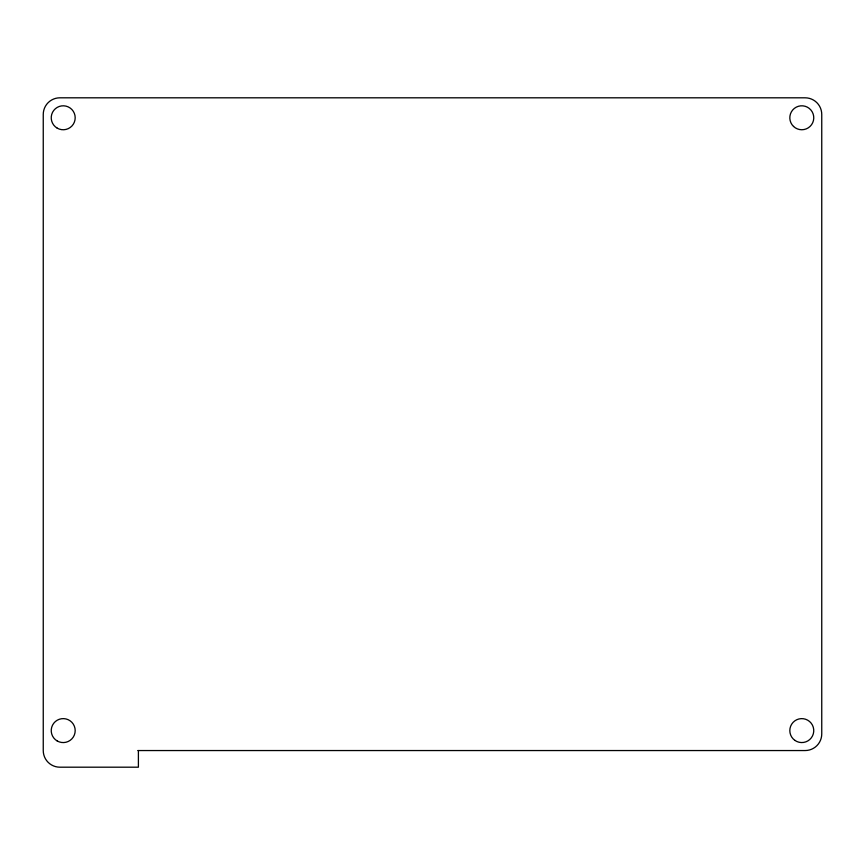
<?xml version="1.0" encoding="UTF-8"?>
<svg xmlns="http://www.w3.org/2000/svg" width="865" height="865" viewBox="0 0 865 865"><rect width="100%" height="100%" fill="white"/><g stroke="black" fill="none" stroke-linecap="round" stroke-linejoin="round"><path stroke-width="1.3" d="M137.838 750.55L805.12 750.55A16.63 16.63 0 0 0 821.75 733.92L821.75 114.45A16.63 16.63 0 0 0 805.12 97.81L59.88 97.81A16.63 16.63 0 0 0 43.25 114.45L43.25 750.55A16.63 16.63 0 0 0 59.88 767.19L138.4 767.19L138.4 750.55M793.54 126.452A11.98 11.98 0 0 0 813.435 120.581A11.98 11.98 0 0 0 798.395 106.287A11.98 11.98 0 0 0 793.54 126.452M794.924 740.408A11.98 11.98 0 0 0 813.716 731.628A11.98 11.98 0 0 0 796.719 719.745A11.98 11.98 0 0 0 794.924 740.408M57.22 128.15A11.98 11.98 0 0 0 75.19 117.77A11.98 11.98 0 0 0 57.22 107.401A11.98 11.98 0 0 0 57.22 128.15M57.22 740.97A11.98 11.98 0 0 0 75.19 730.59A11.98 11.98 0 0 0 57.22 720.221A11.98 11.98 0 0 0 57.22 740.97"/></g></svg>
